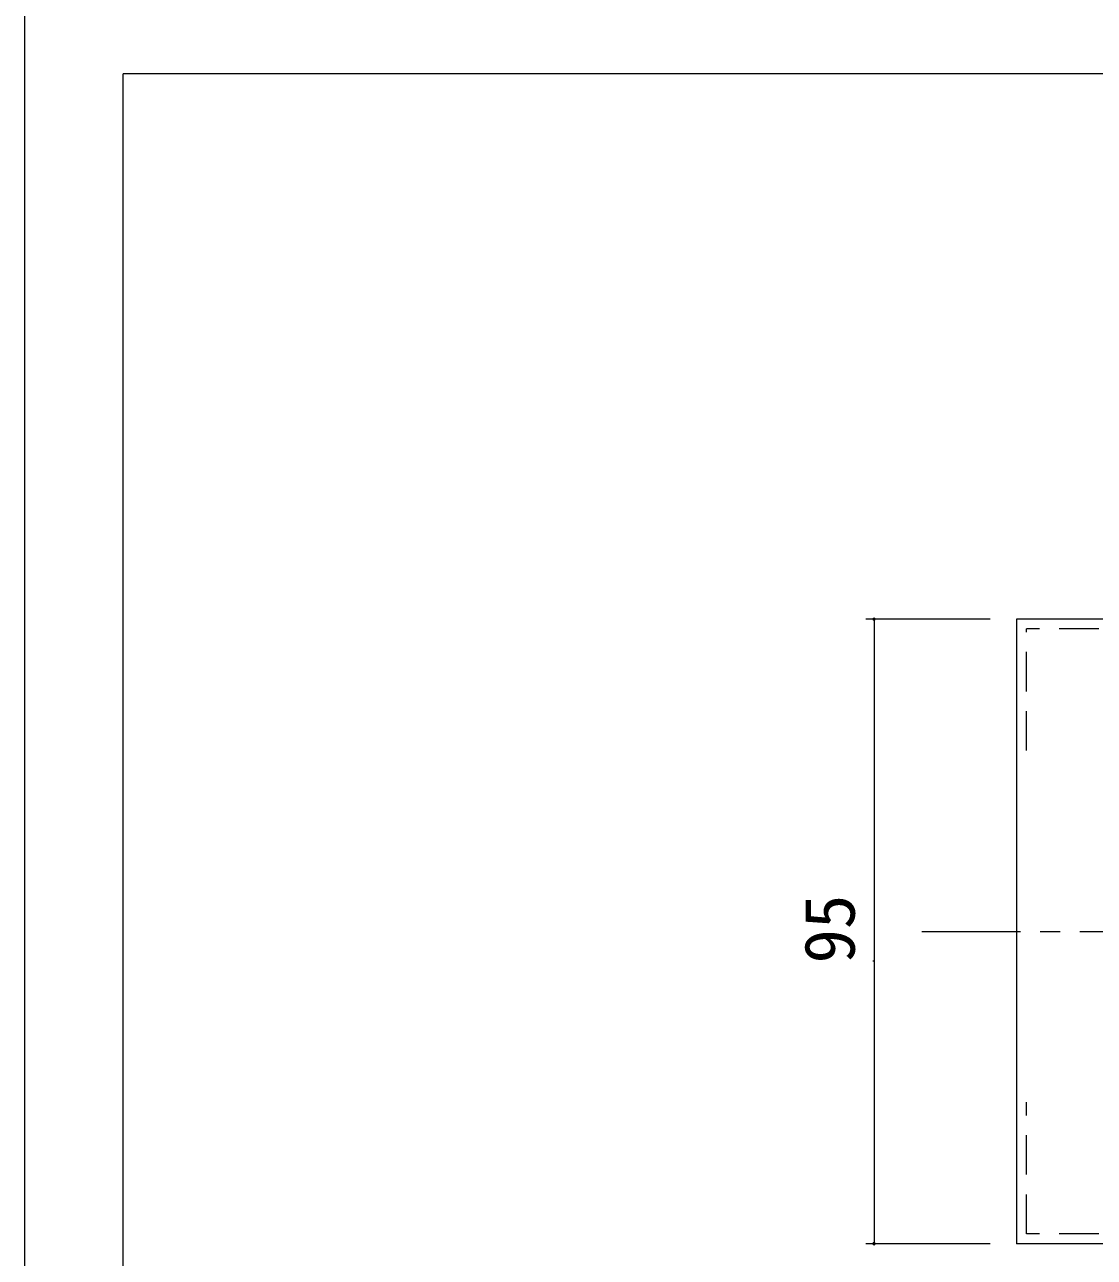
# Model space of a CAD drawing. Units: millimetres on the paper, enlarged 10 times, with parts at other scales. Extents: x -12599 to 2000, y -1870 to 1385.
# Drawn here: x -2000 to -1458, y -717 to -92 of the extents above; entities that cross this region are included whole.
import ezdxf
from ezdxf.enums import TextEntityAlignment as Align

# ---------------------------------------------------------------- set-up
doc = ezdxf.new("R2010")
doc.units = ezdxf.units.MM
doc.header["$LTSCALE"] = 10
doc.linetypes.add('CHAIN1', pattern=[8, 5, -1, 1, -1])
doc.linetypes.add('USER9', pattern=[3, 2, -1])
doc.layers.add('1-1_0', color=7, linetype='Continuous', lineweight=18)
doc.layers.add('2-0_18', color=7, linetype='Continuous', lineweight=18)
doc.styles.add('ＭＳ ゴシック', font='')
doc.styles.get('ＭＳ ゴシック').set_extended_font_data('MS Gothic')

msp = doc.modelspace()

# ---------------------------------------------------------------- linework, layer by layer
at = {"layer": '1-1_0'}
for p in [(380, -117.5), (380, -117.5), (-1950, -1017.5)]:
    msp.add_line(p, (-1950, -117.5), dxfattribs=at)
at = {"layer": '1-1_0', "lineweight": 20}
for p in [(380, -117.5), (380, -117.5), (-1950, -1017.5)]:
    msp.add_line(p, (-1950, -117.5), dxfattribs=at)
at = {"layer": '1-1_0'}
msp.add_lwpolyline([(2000, -1385), (2000, 1385), (-2000, 1385), (-2000, -1385)], dxfattribs=at)
at = {"layer": '2-0_18', "color": 4, "lineweight": 9}
for p, q in [((-1510.58, -393.85), (-1573.65, -393.85)), ((-1569.49, -393.85), (-1569.49, -710.52)), ((-1570.07, -567.19), (-1569.49, -567.19)), ((-1510.58, -710.52), (-1573.65, -710.52))]:
    msp.add_line(p, q, dxfattribs=at)
at = {"layer": '2-0_18', "lineweight": 20}
for p, q in [((-1497.25, -393.85), (-1497.25, -710.52)), ((-1420.58, -393.85), (-1497.25, -393.85)), ((-1420.58, -710.52), (-1497.25, -710.52))]:
    msp.add_line(p, q, dxfattribs=at)
at = {"layer": '2-0_18', "linetype": 'USER9', "lineweight": 20}
for p, q in [((-1492.25, -460.52), (-1492.25, -398.85)), ((-1425.58, -398.85), (-1492.25, -398.85)), ((-1492.25, -705.52), (-1492.25, -638.85)), ((-1425.58, -705.52), (-1492.25, -705.52))]:
    msp.add_line(p, q, dxfattribs=at)
at = {"layer": '2-0_18', "color": 4, "linetype": 'CHAIN1', "lineweight": 9}
msp.add_line((-1545.19, -552.19), (-60.09, -552.19), dxfattribs=at)
at = {"layer": '2-0_18', "color": 4, "lineweight": 9}
for centre, start, end in [((-1569.49, -393.85), 90, 270), ((-1569.49, -393.85), 270, 90), ((-1569.49, -710.52), 90, 270), ((-1569.49, -710.52), 270, 90)]:
    msp.add_arc(centre, 0.521, start, end, dxfattribs=at)

# ---------------------------------------------------------------- texts
at = {"layer": '2-0_18', "style": 'ＭＳ ゴシック'}
msp.add_text('95', height=25.66, rotation=90, dxfattribs=at).set_placement((-1571.57, -568.47), align=Align.BOTTOM_LEFT)

doc.saveas('drawing.dxf')
